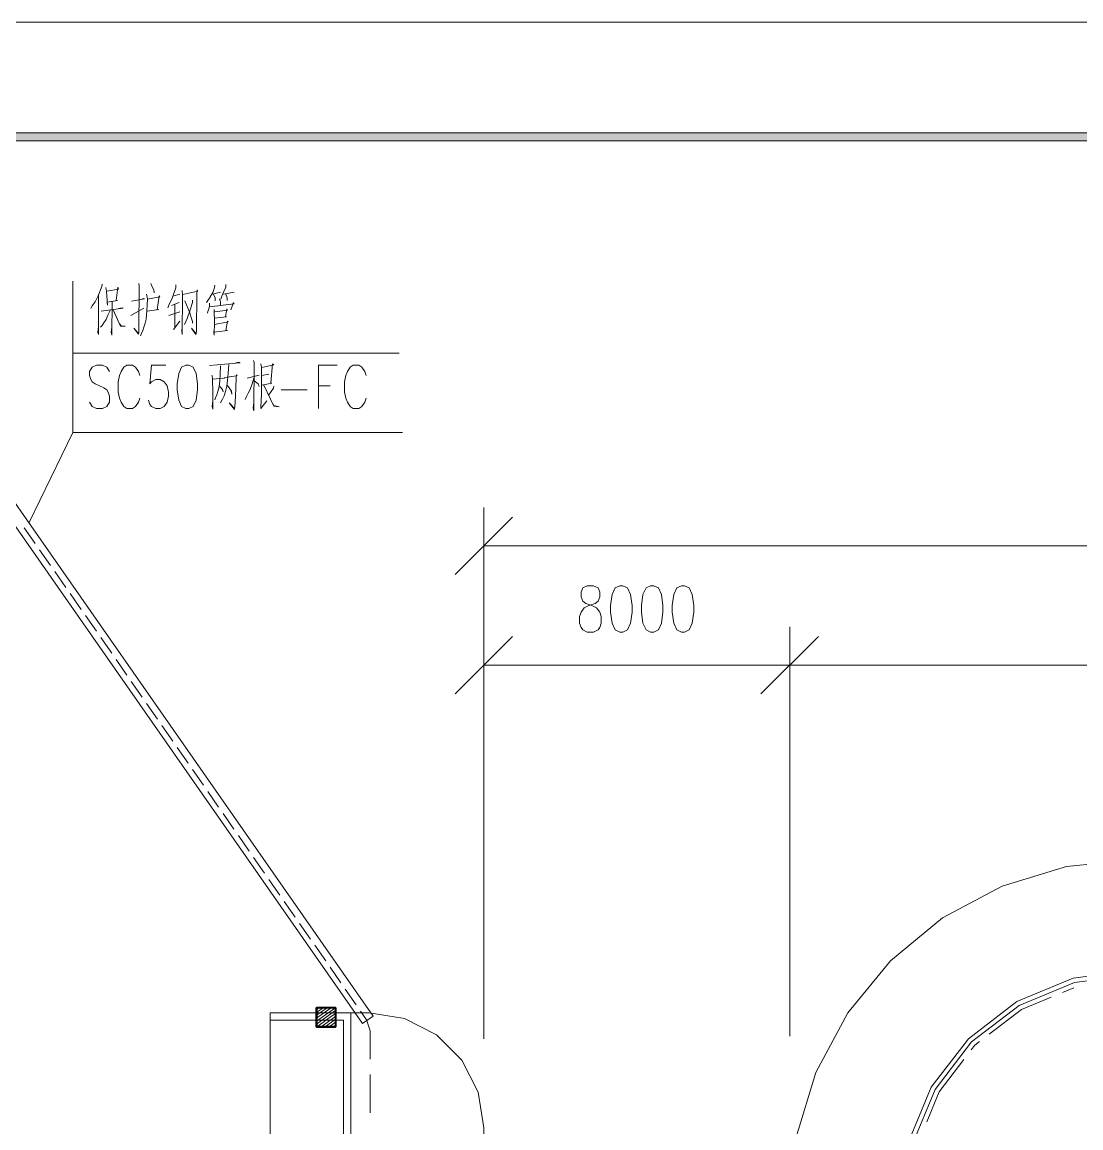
# Model space of a CAD drawing. Header units: millimetres. Extents: x -4415 to 173792, y -78716 to 47289.
# Drawn here: x 57099 to 84791, y 18379 to 47289 of the extents above; entities that cross this region are included whole.
import ezdxf

# ---------------------------------------------------------------- set-up
doc = ezdxf.new("R2010")
doc.units = ezdxf.units.MM

msp = doc.modelspace()

# ---------------------------------------------------------------- hatches: boundary and pattern name
h = msp.add_hatch(color=0)
h.dxf.hatch_style = 2
h.paths.add_polyline_path([(170896, 44393), (170687, 44183), (3191, 44183), (2980, 44393)])
h = msp.add_hatch(color=0)
h.dxf.hatch_style = 2
h.paths.add_polyline_path([(64783, 21522), (64814, 21522), (64814, 21023), (64783, 21023)])
h = msp.add_hatch(color=0)
h.dxf.hatch_style = 2
h.paths.add_polyline_path([(64783, 21522), (64814, 21522), (64814, 21023), (64783, 21023)])
h = msp.add_hatch(color=0)
h.dxf.hatch_style = 2
h.paths.add_polyline_path([(65299, 21537), (65299, 21507), (64798, 21507), (64798, 21537)])
h = msp.add_hatch(color=0)
h.dxf.hatch_style = 2
h.paths.add_polyline_path([(65299, 21537), (65299, 21507), (64798, 21507), (64798, 21537)])
h = msp.add_hatch(color=0)
h.dxf.hatch_style = 2
h.paths.add_polyline_path([(65284, 21522), (65314, 21522), (65314, 21023), (65284, 21023)])
h = msp.add_hatch(color=0)
h.dxf.hatch_style = 2
h.paths.add_polyline_path([(65284, 21522), (65314, 21522), (65314, 21023), (65284, 21023)])
h = msp.add_hatch(color=0)
h.dxf.hatch_style = 2
h.paths.add_polyline_path([(65299, 21038), (65299, 21008), (64798, 21008), (64798, 21038)])
h = msp.add_hatch(color=0)
h.dxf.hatch_style = 2
h.paths.add_polyline_path([(65299, 21038), (65299, 21008), (64798, 21008), (64798, 21038)])

# ---------------------------------------------------------------- linework, layer by layer
at = {"color": 0, "lineweight": 0}
for points in [[(-4415, -78716), (173792, -78716), (173792, 47289), (-4415, 47289)], [(170896, 44393), (170687, 44183), (3191, 44183), (2980, 44393)], [(52859, 39925), (53136, 40120), (66279, 21301), (66002, 21108)], [(61385, 38318), (61271, 38264), (61196, 38103), (61158, 37833), (61158, 37672), (61196, 37403), (61271, 37241), (61385, 37187), (61460, 37187), (61573, 37241), (61648, 37403), (61686, 37672), (61686, 37833), (61648, 38103), (61573, 38264), (61460, 38318)], [(71882, 32555), (71761, 32497), (71720, 32381), (71720, 32266), (71761, 32150), (71842, 32093), (72004, 32035), (72124, 31977), (72206, 31862), (72245, 31746), (72245, 31574), (72206, 31458), (72165, 31401), (72044, 31343), (71882, 31343), (71761, 31401), (71720, 31458), (71681, 31574), (71681, 31746), (71720, 31862), (71801, 31977), (71922, 32035), (72084, 32093), (72165, 32150), (72206, 32266), (72206, 32381), (72165, 32497), (72044, 32555)], [(72731, 32555), (72609, 32497), (72529, 32324), (72488, 32035), (72488, 31862), (72529, 31574), (72609, 31401), (72731, 31343), (72811, 31343), (72932, 31401), (73013, 31574), (73054, 31862), (73054, 32035), (73013, 32324), (72932, 32497), (72811, 32555)], [(73538, 32555), (73417, 32497), (73336, 32324), (73295, 32035), (73295, 31862), (73336, 31574), (73417, 31401), (73538, 31343), (73618, 31343), (73740, 31401), (73820, 31574), (73861, 31862), (73861, 32035), (73820, 32324), (73740, 32497), (73618, 32555)], [(74346, 32555), (74225, 32497), (74143, 32324), (74104, 32035), (74104, 31862), (74143, 31574), (74225, 31401), (74346, 31343), (74427, 31343), (74548, 31401), (74628, 31574), (74669, 31862), (74669, 32035), (74628, 32324), (74548, 32497), (74427, 32555)], [(64783, 21522), (64814, 21522), (64814, 21023), (64783, 21023)], [(64783, 21522), (64814, 21522), (64814, 21023), (64783, 21023)], [(65299, 21537), (65299, 21507), (64798, 21507), (64798, 21537)], [(65299, 21537), (65299, 21507), (64798, 21507), (64798, 21537)], [(65284, 21522), (65314, 21522), (65314, 21023), (65284, 21023)], [(65284, 21522), (65314, 21522), (65314, 21023), (65284, 21023)], [(65299, 21038), (65299, 21008), (64798, 21008), (64798, 21038)], [(65299, 21038), (65299, 21008), (64798, 21008), (64798, 21038)]]:
    msp.add_lwpolyline(points, close=True, dxfattribs=at)
for points in [[(58422, 36557), (58422, 40520)], [(59191, 40441), (59183, 40374), (59091, 40132), (59006, 39978), (58936, 39867), (58897, 39801)], [(59291, 40353), (59306, 40242), (59330, 39889), (59322, 39966), (59592, 40010), (59561, 40010), (59607, 40363), (59623, 40309), (59314, 40253)], [(60148, 40451), (60163, 40397), (60156, 39238), (60148, 39162), (60140, 39129), (60025, 39283), (60140, 39150), (60156, 39206)], [(60464, 40451), (60510, 40353), (60541, 40286), (60549, 40209)], [(61120, 40418), (61120, 40341), (61012, 40043), (60958, 39933), (60911, 39823)], [(61282, 40275), (61298, 40154), (61289, 39118), (61274, 39206), (61289, 39327)], [(61305, 40165), (61698, 40253), (61676, 40286), (61668, 40187), (61660, 39206), (61652, 39150), (61645, 39118), (61529, 39283), (61652, 39140)], [(62138, 40407), (62131, 40353), (62085, 40220), (62022, 40110), (62015, 40098), (61961, 40010), (61923, 39955)], [(62077, 40176), (62285, 40231)], [(62424, 40430), (62424, 40363), (62378, 40242), (62324, 40121), (62293, 40043)], [(62363, 40176), (62648, 40231)], [(59098, 40143), (59098, 39118), (59083, 39173), (59098, 39327)], [(59454, 39989), (59445, 39106), (59430, 39184), (59445, 39316)], [(59962, 39989), (60302, 40054), (60272, 40066), (60202, 40033)], [(60356, 40176), (60379, 40054), (60371, 39889), (60364, 39746), (60356, 39636), (60340, 39525), (60318, 39415), (60287, 39316), (60255, 39228), (60224, 39150), (60194, 39085)], [(60379, 40043), (60703, 40110), (60681, 40132), (60633, 39768), (60672, 39779), (60371, 39735)], [(61204, 39955), (61004, 39878)], [(61042, 40121), (61228, 40176)], [(61097, 39901), (61090, 39294), (61058, 39250), (61228, 39470)], [(61560, 40022), (61552, 39955), (61499, 39768), (61413, 39537), (61344, 39382)], [(61359, 39999), (61482, 39691), (61482, 39680), (61529, 39537), (61552, 39459), (61560, 39415)], [(62000, 39945), (62000, 39867), (61992, 39823), (61976, 39768), (61961, 39724), (61945, 39680)], [(62000, 39845), (62648, 39922), (62625, 39955), (62555, 39768)], [(62107, 40176), (62146, 40077), (62146, 39999)], [(62262, 40054), (62285, 39978), (62285, 39901)], [(62431, 40176), (62463, 40077), (62463, 40010)], [(59399, 39746), (59345, 39625), (59299, 39514), (59237, 39426), (59191, 39360), (59152, 39316)], [(59168, 39735), (59739, 39812), (59715, 39823), (59631, 39801)], [(59484, 39768), (59677, 39338), (59793, 39338), (59692, 39349), (59653, 39393)], [(59947, 39614), (60287, 39812)], [(61228, 39713), (60935, 39614)], [(62123, 39779), (62123, 39724), (62131, 39470), (62123, 39106), (62116, 39173), (62123, 39261)], [(62138, 39713), (62470, 39757), (62455, 39790), (62416, 39581), (62448, 39581), (62131, 39548)], [(62131, 39382), (62486, 39449), (62470, 39470), (62431, 39228), (62470, 39228), (62123, 39184)], [(58422, 38633), (66958, 38633)], [(59387, 38156), (59311, 38264), (59198, 38318), (59048, 38318), (58934, 38264), (58859, 38156), (58859, 38049), (58896, 37941), (58934, 37887), (59010, 37833), (59236, 37726), (59311, 37672), (59349, 37617), (59387, 37510), (59387, 37349), (59311, 37241), (59198, 37187), (59048, 37187), (58934, 37241), (58859, 37349)], [(60178, 38049), (60141, 38156), (60065, 38264), (59989, 38318), (59839, 38318), (59764, 38264), (59689, 38156), (59650, 38049), (59612, 37887), (59612, 37617), (59650, 37456), (59689, 37349), (59764, 37241), (59839, 37187), (59989, 37187), (60065, 37241), (60141, 37349), (60178, 37456)], [(60857, 38318), (60480, 38318), (60442, 37833), (60480, 37887), (60593, 37941), (60706, 37941), (60819, 37887), (60894, 37779), (60932, 37617), (60932, 37510), (60894, 37349), (60819, 37241), (60706, 37187), (60593, 37187), (60480, 37241), (60442, 37295), (60405, 37403)], [(62004, 38314), (62800, 38381), (62769, 38402), (62676, 38369)], [(62290, 38303), (62282, 38082), (62275, 37906), (62252, 37752), (62221, 37630), (62190, 37542), (62159, 37465), (62136, 37410)], [(62290, 37333), (62344, 37432), (62383, 37521), (62422, 37630), (62452, 37774), (62475, 37929), (62490, 38105), (62507, 38337)], [(63155, 38446), (63170, 38391), (63162, 37124), (63146, 37201), (63162, 37333)], [(63347, 38358), (63363, 38270), (63363, 37895), (63363, 37873), (63363, 37586), (63363, 37565), (63347, 37222), (63340, 37190), (63502, 37388), (63494, 37366)], [(63371, 38259), (63679, 38325), (63649, 38358), (63603, 37851), (63633, 37851), (63371, 37796)], [(64852, 37187), (64852, 38318), (65343, 38318)], [(66096, 38049), (66059, 38156), (65983, 38264), (65907, 38318), (65757, 38318), (65682, 38264), (65606, 38156), (65568, 38049), (65531, 37887), (65531, 37617), (65568, 37456), (65606, 37349), (65682, 37241), (65757, 37187), (65907, 37187), (65983, 37241), (66059, 37349), (66096, 37456)], [(62059, 38061), (62066, 38038), (62081, 37950), (62090, 37609), (62090, 37300), (62090, 37168), (62074, 37245), (62090, 37388)], [(62081, 37950), (62376, 37983), (62391, 37983), (62398, 37994), (62707, 38038), (62722, 38050), (62707, 38071), (62699, 38027), (62691, 37697), (62684, 37531), (62676, 37344), (62653, 37157), (62514, 37333), (62653, 37190)], [(63162, 37983), (63116, 37829), (63062, 37686), (63015, 37586), (62969, 37498), (62931, 37421)], [(63301, 38061), (62984, 37983)], [(63170, 37906), (63270, 37829), (63301, 37763)], [(63371, 38050), (63548, 38082)], [(62267, 37763), (62344, 37686), (62360, 37620), (62328, 37697)], [(62475, 37785), (62575, 37642), (62584, 37565), (62568, 37642)], [(63424, 37796), (63687, 37245), (63826, 37234), (63687, 37266), (63649, 37322)], [(63687, 37774), (63671, 37718), (63548, 37542)], [(63872, 37672), (64551, 37672)], [(64852, 37779), (65154, 37779)], [(57278, 34189), (58422, 36557)], [(58422, 36557), (67052, 36557)], [(69174, 23829), (69174, 34599)], [(69924, 34349), (68425, 32849)], [(57443, 33660), (57156, 34071)], [(145178, 33599), (69174, 33598)], [(57842, 33086), (57557, 33496)], [(58242, 32511), (57956, 32922)], [(58642, 31936), (58356, 32347)], [(59041, 31362), (58756, 31772)], [(69924, 31228), (68425, 29727)], [(69174, 20708), (69174, 31477)], [(77925, 31228), (76424, 29727)], [(76424, 29727), (77925, 31228)], [(77175, 20780), (77175, 31477)], [(77175, 21765), (77175, 31477)], [(59442, 30787), (59156, 31198)], [(59841, 30212), (59556, 30622)], [(77175, 30478), (69174, 30478)], [(110677, 30478), (77175, 30478)], [(60241, 29638), (59956, 30048)], [(60641, 29064), (60355, 29474)], [(61041, 28488), (60755, 28900)], [(61441, 27914), (61155, 28324)], [(61840, 27340), (61554, 27750)], [(62240, 26765), (61955, 27175)], [(62640, 26190), (62354, 26601)], [(63040, 25616), (62755, 26026)], [(63439, 25041), (63154, 25451)], [(86175, 25384), (84419, 25211), (82731, 24699), (81175, 23867), (79811, 22747), (78692, 21384), (77860, 19827), (77348, 18139), (77175, 16384)], [(63840, 24466), (63554, 24877)], [(64239, 23892), (63954, 24302)], [(64640, 23317), (64354, 23727)], [(65039, 22743), (64753, 23153)], [(65438, 22168), (65153, 22579)], [(86175, 22504), (84591, 22295), (83114, 21683), (81848, 20711), (80875, 19443), (80263, 17967), (80055, 16384)], [(86175, 22383), (84622, 22179), (83175, 21579), (81933, 20626), (80978, 19383), (80379, 17936), (80175, 16384)], [(65839, 21593), (65553, 22003)], [(84603, 22043), (84310, 21921)], [(84017, 21799), (83235, 21476), (82395, 20831)], [(64798, 21522), (64798, 21023)], [(65299, 21522), (64798, 21522)], [(64798, 21475), (64865, 21522)], [(64798, 21398), (64971, 21522)], [(64798, 21322), (65079, 21522)], [(64798, 21522), (64798, 21023)], [(65299, 21522), (64798, 21522)], [(64798, 21475), (64865, 21522)], [(64798, 21398), (64971, 21522)], [(64798, 21322), (65079, 21522)], [(64838, 21272), (65186, 21522)], [(64838, 21272), (65186, 21522)], [(64946, 21272), (65292, 21522)], [(64946, 21272), (65292, 21522)], [(65052, 21272), (65299, 21451)], [(65052, 21272), (65299, 21451)], [(65299, 21023), (65299, 21522)], [(65299, 21023), (65299, 21522)], [(66111, 21200), (65952, 21429)], [(65701, 21384), (63583, 21384)], [(66175, 21384), (63583, 21384)], [(63583, -10870), (63583, 21384)], [(65502, 21199), (63583, 21199)], [(64798, 21244), (64838, 21272)], [(64798, 21167), (64946, 21272)], [(64798, 21090), (65052, 21272)], [(64798, 21244), (64838, 21272)], [(64798, 21167), (64946, 21272)], [(64798, 21090), (65052, 21272)], [(64812, 21023), (65159, 21272)], [(64812, 21023), (65159, 21272)], [(64919, 21023), (65267, 21272)], [(64919, 21023), (65267, 21272)], [(65026, 21023), (65299, 21220)], [(65026, 21023), (65299, 21220)], [(65133, 21023), (65299, 21142)], [(65133, 21023), (65299, 21142)], [(65159, 21272), (65299, 21373)], [(65159, 21272), (65299, 21373)], [(65267, 21272), (65299, 21296)], [(65267, 21272), (65299, 21296)], [(65502, -27014), (65502, 21199)], [(65502, -27014), (65502, 21199)], [(65701, -27198), (65701, 21384)], [(65701, -27198), (65701, 21384)], [(66202, 20915), (66111, 21200)], [(69174, 18384), (69028, 19310), (68602, 20147), (67937, 20811), (67101, 21237), (66175, 21384)], [(64798, 21023), (65299, 21023)], [(64798, 21023), (65299, 21023)], [(65240, 21023), (65299, 21065)], [(65240, 21023), (65299, 21065)], [(66202, 20174), (66202, 20915)], [(82143, 20638), (82017, 20541), (81921, 20416)], [(81728, 20163), (81082, 19324), (80759, 18541)], [(66202, 18774), (66202, 19775)], [(69175, -32199), (69174, 18384)]]:
    msp.add_lwpolyline(points, dxfattribs=at)

doc.saveas('drawing.dxf')
